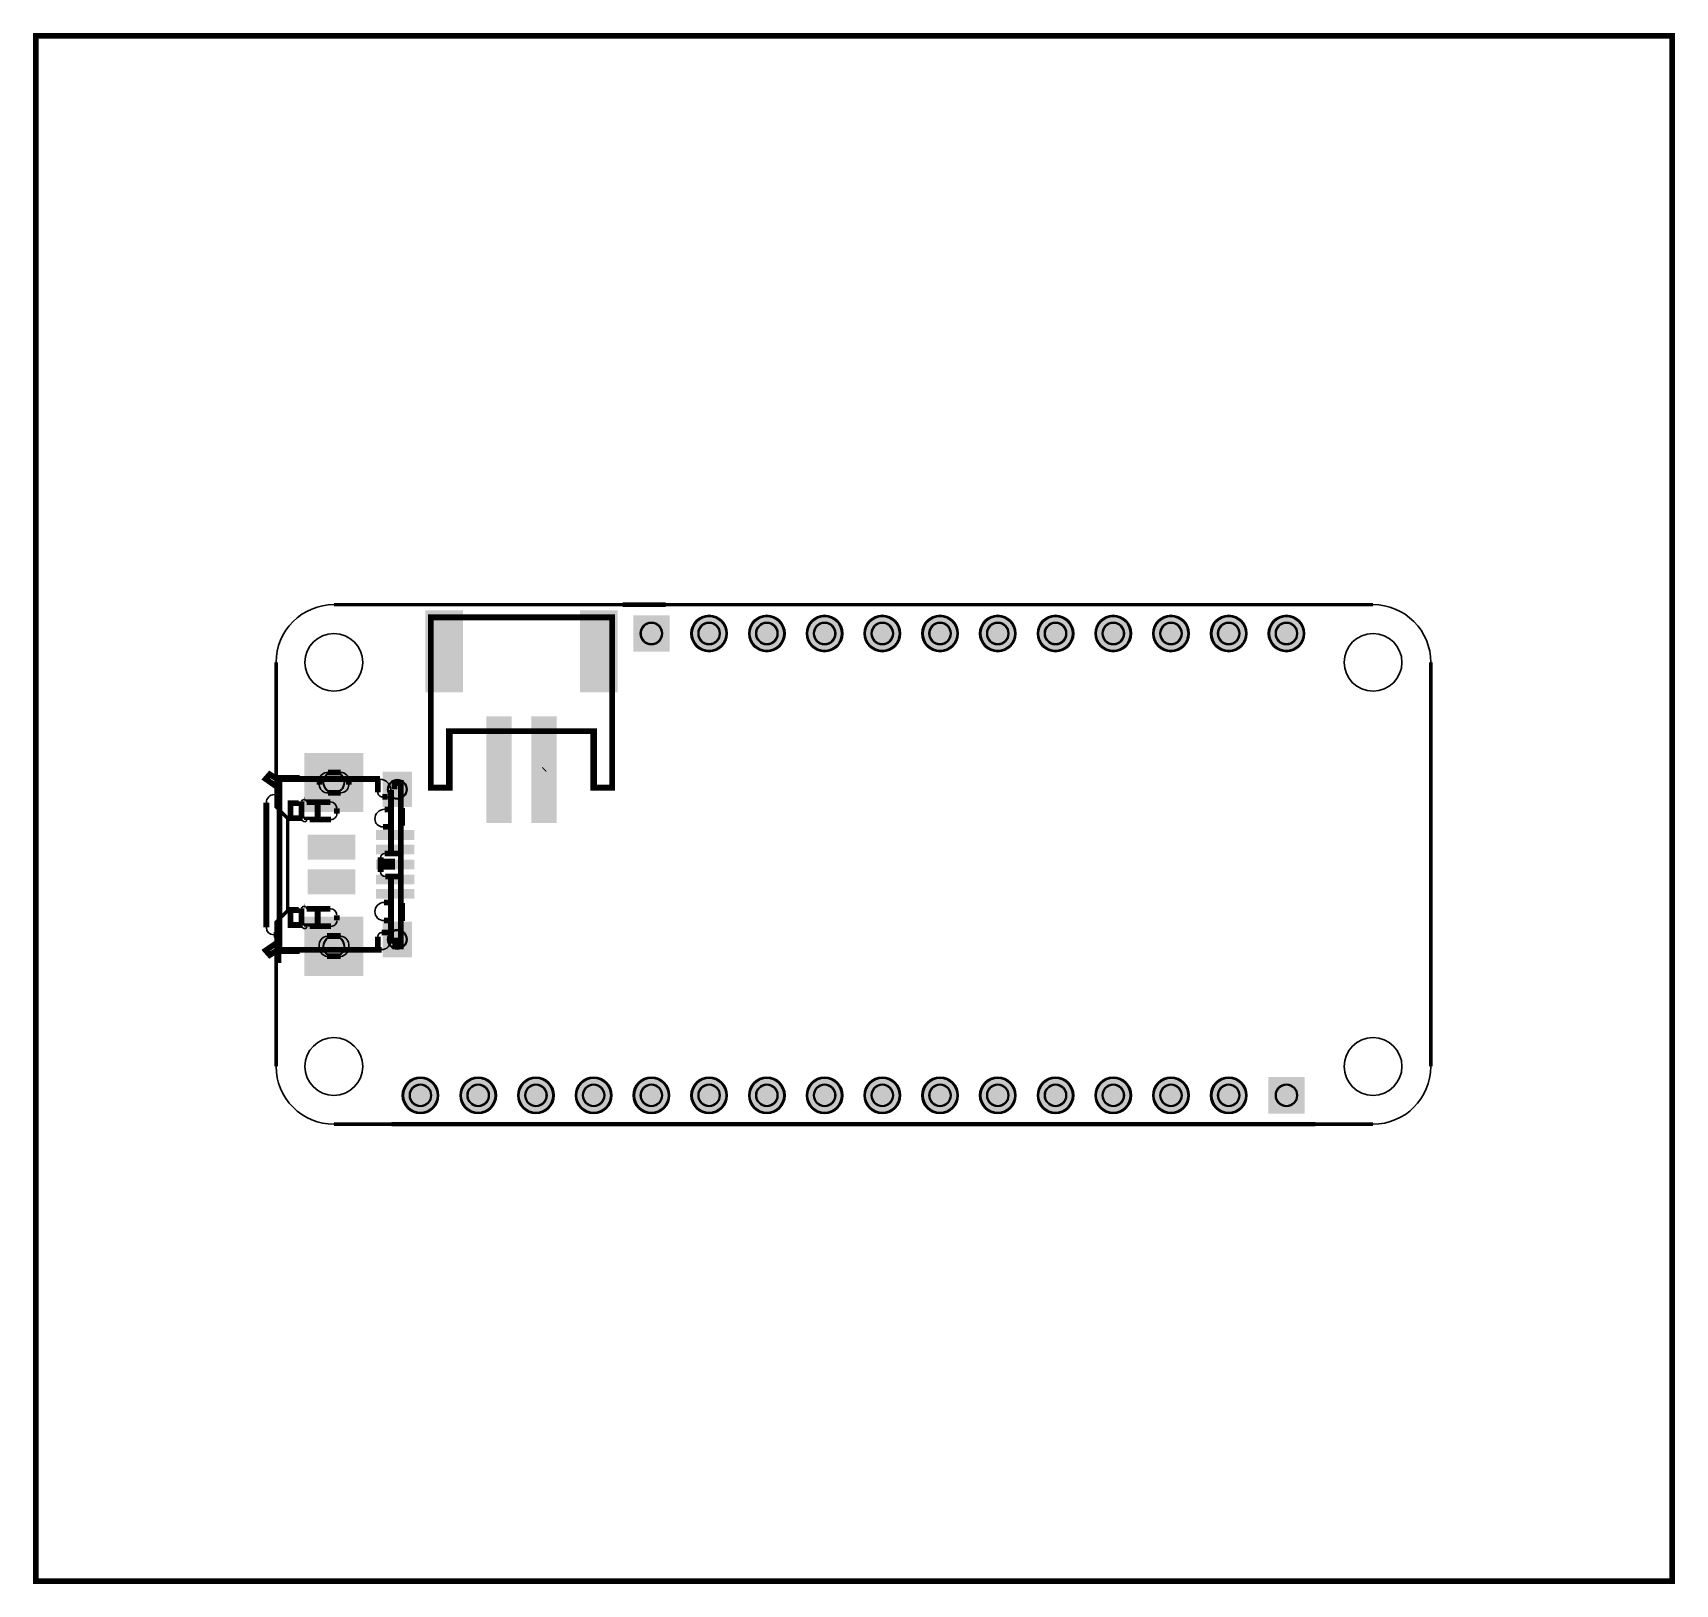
# Model space of a CAD drawing. Header units: millimetres. Extents: x 6.9 to 79.1, y 97.9 to 166.1.
import ezdxf

# ---------------------------------------------------------------- set-up
doc = ezdxf.new("R2010")
doc.units = ezdxf.units.MM
for name, color, linetype, true_color in [('BoardOutLine', 7, 'Continuous', 0xff00ff), ('BottomSolderMaskLayer', 7, 'Continuous', 0xaa00ff), ('Document', 7, 'Continuous', 0xffffff), ('Multi-Layer', 7, 'Continuous', 0xc0c0c0), ('TopLayer', 7, 'Continuous', 0xff0000), ('TopPasteMaskLayer', 7, 'Continuous', 0x808080), ('TopSilkLayer', 7, 'Continuous', 0xffcc00), ('TopSolderMaskLayer', 7, 'Continuous', 0x800080)]:
    doc.layers.add(name, color=color, linetype=linetype, true_color=true_color)

msp = doc.modelspace()

# ---------------------------------------------------------------- hatches: boundary and pattern name
at = {"layer": 'BottomSolderMaskLayer'}
for points in [[(33.286, 140.5), (34.887, 140.5), (34.887, 138.9), (33.286, 138.9)], [(35.826, 139.7, 1), (37.427, 139.7, 1)], [(38.366, 139.7, 1), (39.967, 139.7, 1)], [(40.906, 139.7, 1), (42.507, 139.7, 1)], [(43.446, 139.7, 1), (45.047, 139.7, 1)], [(45.986, 139.7, 1), (47.587, 139.7, 1)], [(48.526, 139.7, 1), (50.127, 139.7, 1)], [(51.066, 139.7, 1), (52.667, 139.7, 1)], [(53.606, 139.7, 1), (55.207, 139.7, 1)], [(56.146, 139.7, 1), (57.747, 139.7, 1)], [(58.686, 139.7, 1), (60.287, 139.7, 1)], [(61.226, 139.7, 1), (62.827, 139.7, 1)], [(18.816, 134.447), (21.417, 134.447), (21.417, 131.846), (18.816, 131.846)], [(22.269, 132.061), (22.269, 133.623), (23.552, 133.623), (23.552, 132.061)], [(18.816, 127.234), (21.417, 127.234), (21.417, 124.633), (18.816, 124.633)], [(23.552, 127.019), (23.552, 125.457), (22.269, 125.457), (22.269, 127.019)], [(23.126, 119.38, 1), (24.727, 119.38, 1)], [(25.666, 119.38, 1), (27.267, 119.38, 1)], [(28.206, 119.38, 1), (29.807, 119.38, 1)], [(30.746, 119.38, 1), (32.347, 119.38, 1)], [(33.286, 119.38, 1), (34.887, 119.38, 1)], [(35.826, 119.38, 1), (37.427, 119.38, 1)], [(38.366, 119.38, 1), (39.967, 119.38, 1)], [(40.906, 119.38, 1), (42.507, 119.38, 1)], [(43.446, 119.38, 1), (45.047, 119.38, 1)], [(45.986, 119.38, 1), (47.587, 119.38, 1)], [(48.526, 119.38, 1), (50.127, 119.38, 1)], [(51.066, 119.38, 1), (52.667, 119.38, 1)], [(53.606, 119.38, 1), (55.207, 119.38, 1)], [(56.146, 119.38, 1), (57.747, 119.38, 1)], [(58.686, 119.38, 1), (60.287, 119.38, 1)], [(62.827, 118.58), (61.226, 118.58), (61.226, 120.18), (62.827, 120.18)]]:
    msp.add_hatch(color=256, dxfattribs=at).paths.add_polyline_path(points)
at = {"layer": 'Multi-Layer'}
for points in [[(33.337, 140.449), (34.836, 140.449), (34.836, 138.951), (33.337, 138.951)], [(35.877, 139.7, 1), (37.376, 139.7, 1)], [(38.417, 139.7, 1), (39.916, 139.7, 1)], [(40.957, 139.7, 1), (42.456, 139.7, 1)], [(43.497, 139.7, 1), (44.996, 139.7, 1)], [(46.037, 139.7, 1), (47.536, 139.7, 1)], [(48.577, 139.7, 1), (50.076, 139.7, 1)], [(51.117, 139.7, 1), (52.616, 139.7, 1)], [(53.657, 139.7, 1), (55.156, 139.7, 1)], [(56.197, 139.7, 1), (57.696, 139.7, 1)], [(58.737, 139.7, 1), (60.236, 139.7, 1)], [(61.277, 139.7, 1), (62.776, 139.7, 1)], [(18.867, 134.396), (21.366, 134.396), (21.366, 131.897), (18.867, 131.897)], [(22.311, 132.122), (22.311, 133.562), (23.51, 133.562), (23.51, 132.122)], [(18.867, 127.183), (21.366, 127.183), (21.366, 124.684), (18.867, 124.684)], [(23.51, 126.958), (23.51, 125.518), (22.311, 125.518), (22.311, 126.958)], [(23.177, 119.38, 1), (24.676, 119.38, 1)], [(25.717, 119.38, 1), (27.216, 119.38, 1)], [(28.257, 119.38, 1), (29.756, 119.38, 1)], [(30.797, 119.38, 1), (32.296, 119.38, 1)], [(33.337, 119.38, 1), (34.836, 119.38, 1)], [(35.877, 119.38, 1), (37.376, 119.38, 1)], [(38.417, 119.38, 1), (39.916, 119.38, 1)], [(40.957, 119.38, 1), (42.456, 119.38, 1)], [(43.497, 119.38, 1), (44.996, 119.38, 1)], [(46.037, 119.38, 1), (47.536, 119.38, 1)], [(48.577, 119.38, 1), (50.076, 119.38, 1)], [(51.117, 119.38, 1), (52.616, 119.38, 1)], [(53.657, 119.38, 1), (55.156, 119.38, 1)], [(56.197, 119.38, 1), (57.696, 119.38, 1)], [(58.737, 119.38, 1), (60.236, 119.38, 1)], [(62.776, 118.631), (61.277, 118.631), (61.277, 120.129), (62.776, 120.129)]]:
    msp.add_hatch(color=256, dxfattribs=at).paths.add_polyline_path(points)
at = {"layer": 'TopLayer'}
for points in [[(24.168, 137.212), (24.168, 140.614), (25.768, 140.614), (25.768, 137.212)], [(30.975, 137.212), (30.975, 140.614), (32.575, 140.614), (32.575, 137.212)], [(26.88, 136.006), (27.881, 136.006), (27.881, 131.407), (26.88, 131.407)], [(28.862, 136.006), (29.862, 136.006), (29.862, 131.407), (28.862, 131.407)], [(19.017, 130.802), (21.014, 130.802), (21.014, 129.802), (19.017, 129.802)], [(23.483, 131.035), (23.483, 130.636), (22.134, 130.636), (22.134, 131.035)], [(23.483, 130.4), (23.483, 130.001), (22.134, 130.001), (22.134, 130.4)], [(23.483, 129.739), (23.483, 129.341), (22.134, 129.341), (22.134, 129.739)], [(19.017, 129.278), (21.014, 129.278), (21.014, 128.278), (19.017, 128.278)], [(23.483, 129.079), (23.483, 128.68), (22.134, 128.68), (22.134, 129.079)], [(23.483, 128.444), (23.483, 128.045), (22.134, 128.045), (22.134, 128.444)]]:
    msp.add_hatch(color=256, dxfattribs=at).paths.add_polyline_path(points)
at = {"layer": 'TopPasteMaskLayer'}
for points in [[(24.168, 137.212), (24.168, 140.614), (25.768, 140.614), (25.768, 137.212)], [(30.975, 137.212), (30.975, 140.614), (32.575, 140.614), (32.575, 137.212)], [(26.88, 136.006), (27.881, 136.006), (27.881, 131.407), (26.88, 131.407)], [(28.862, 136.006), (29.862, 136.006), (29.862, 131.407), (28.862, 131.407)], [(19.017, 130.802), (21.014, 130.802), (21.014, 129.802), (19.017, 129.802)], [(23.483, 131.035), (23.483, 130.636), (22.134, 130.636), (22.134, 131.035)], [(23.483, 130.4), (23.483, 130.001), (22.134, 130.001), (22.134, 130.4)], [(23.483, 129.739), (23.483, 129.341), (22.134, 129.341), (22.134, 129.739)], [(19.017, 129.278), (21.014, 129.278), (21.014, 128.278), (19.017, 128.278)], [(23.483, 129.079), (23.483, 128.68), (22.134, 128.68), (22.134, 129.079)], [(23.483, 128.444), (23.483, 128.045), (22.134, 128.045), (22.134, 128.444)]]:
    msp.add_hatch(color=256, dxfattribs=at).paths.add_polyline_path(points)
at = {"layer": 'TopSolderMaskLayer'}
for points in [[(24.144, 137.104), (24.144, 140.722), (25.792, 140.722), (25.792, 137.104)], [(30.951, 137.104), (30.951, 140.722), (32.599, 140.722), (32.599, 137.104)], [(33.286, 140.5), (34.887, 140.5), (34.887, 138.9), (33.286, 138.9)], [(35.826, 139.7, 1), (37.427, 139.7, 1)], [(38.366, 139.7, 1), (39.967, 139.7, 1)], [(40.906, 139.7, 1), (42.507, 139.7, 1)], [(43.446, 139.7, 1), (45.047, 139.7, 1)], [(45.986, 139.7, 1), (47.587, 139.7, 1)], [(48.526, 139.7, 1), (50.127, 139.7, 1)], [(51.066, 139.7, 1), (52.667, 139.7, 1)], [(53.606, 139.7, 1), (55.207, 139.7, 1)], [(56.146, 139.7, 1), (57.747, 139.7, 1)], [(58.686, 139.7, 1), (60.287, 139.7, 1)], [(61.226, 139.7, 1), (62.827, 139.7, 1)], [(26.83, 136.056), (27.932, 136.056), (27.932, 131.356), (26.83, 131.356)], [(28.811, 136.056), (29.913, 136.056), (29.913, 131.356), (28.811, 131.356)], [(18.816, 134.447), (21.417, 134.447), (21.417, 131.846), (18.816, 131.846)], [(22.269, 132.061), (22.269, 133.623), (23.552, 133.623), (23.552, 132.061)], [(18.966, 130.853), (21.065, 130.853), (21.065, 129.751), (18.966, 129.751)], [(23.655, 131.05), (23.655, 130.621), (21.963, 130.621), (21.963, 131.05)], [(23.655, 130.415), (23.655, 129.986), (21.963, 129.986), (21.963, 130.415)], [(23.655, 129.754), (23.655, 129.326), (21.963, 129.326), (21.963, 129.754)], [(18.966, 129.329), (21.065, 129.329), (21.065, 128.227), (18.966, 128.227)], [(23.655, 129.094), (23.655, 128.665), (21.963, 128.665), (21.963, 129.094)], [(23.655, 128.459), (23.655, 128.03), (21.963, 128.03), (21.963, 128.459)], [(18.816, 127.234), (21.417, 127.234), (21.417, 124.633), (18.816, 124.633)], [(23.552, 127.019), (23.552, 125.457), (22.269, 125.457), (22.269, 127.019)], [(23.126, 119.38, 1), (24.727, 119.38, 1)], [(25.666, 119.38, 1), (27.267, 119.38, 1)], [(28.206, 119.38, 1), (29.807, 119.38, 1)], [(30.746, 119.38, 1), (32.347, 119.38, 1)], [(33.286, 119.38, 1), (34.887, 119.38, 1)], [(35.826, 119.38, 1), (37.427, 119.38, 1)], [(38.366, 119.38, 1), (39.967, 119.38, 1)], [(40.906, 119.38, 1), (42.507, 119.38, 1)], [(43.446, 119.38, 1), (45.047, 119.38, 1)], [(45.986, 119.38, 1), (47.587, 119.38, 1)], [(48.526, 119.38, 1), (50.127, 119.38, 1)], [(51.066, 119.38, 1), (52.667, 119.38, 1)], [(53.606, 119.38, 1), (55.207, 119.38, 1)], [(56.146, 119.38, 1), (57.747, 119.38, 1)], [(58.686, 119.38, 1), (60.287, 119.38, 1)], [(62.827, 118.58), (61.226, 118.58), (61.226, 120.18), (62.827, 120.18)]]:
    msp.add_hatch(color=256, dxfattribs=at).paths.add_polyline_path(points)

# ---------------------------------------------------------------- linework, layer by layer
at = {"layer": 'BoardOutLine', "const_width": 0.254}
msp.add_lwpolyline([(7, 166), (79, 166), (79, 98), (7, 98), (7, 166)], close=True, dxfattribs=at)
for points in [[(19.862, 133.579), (20.421, 133.579)], [(19.481, 133.045), (19.481, 133.248)], [(20.777, 133.248), (20.777, 133.045)], [(20.421, 132.69), (19.862, 132.69)], [(19.812, 126.39), (20.421, 126.39)], [(20.421, 125.501), (19.812, 125.501)]]:
    msp.add_lwpolyline(points, dxfattribs=at)
at = {"layer": 'BoardOutLine'}
for centre, radius, start, end in [((19.846, 133.215), 0.376, 86.17634, 176.17594), ((19.846, 133.065), 0.376, 183.82792, 273.82392), ((20.422, 133.24), 0.35, 359.99786, 90), ((20.422, 133.04), 0.35, 270, 359.99798), ((19.872, 125.989), 0.404, 97.15749, 187.01154), ((19.872, 125.891), 0.404, 172.99203, 262.84207), ((20.371, 125.989), 0.404, 352.98846, 82.84251), ((20.371, 125.891), 0.404, 277.15793, 7.00797)]:
    msp.add_arc(centre, radius, start, end, dxfattribs=at)
at = {"layer": 'BottomSolderMaskLayer'}
for centre, radius in [((34.086, 139.7), 0.488), ((36.626, 139.7), 0.8), ((36.626, 139.7), 0.488), ((39.166, 139.7), 0.8), ((39.166, 139.7), 0.488), ((41.706, 139.7), 0.8), ((41.706, 139.7), 0.488), ((44.246, 139.7), 0.8), ((44.246, 139.7), 0.488), ((46.786, 139.7), 0.8), ((46.786, 139.7), 0.488), ((49.326, 139.7), 0.8), ((49.326, 139.7), 0.488), ((51.866, 139.7), 0.8), ((51.866, 139.7), 0.488), ((54.406, 139.7), 0.8), ((54.406, 139.7), 0.488), ((56.946, 139.7), 0.8), ((56.946, 139.7), 0.488), ((59.486, 139.7), 0.8), ((59.486, 139.7), 0.488), ((62.026, 139.7), 0.8), ((62.026, 139.7), 0.488), ((20.116, 133.147), 0.468), ((22.91, 132.842), 0.427), ((22.91, 126.238), 0.427), ((20.116, 125.933), 0.468), ((23.926, 119.38), 0.8), ((26.466, 119.38), 0.8), ((29.006, 119.38), 0.8), ((31.546, 119.38), 0.8), ((34.086, 119.38), 0.8), ((36.626, 119.38), 0.8), ((39.166, 119.38), 0.8), ((41.706, 119.38), 0.8), ((44.246, 119.38), 0.8), ((46.786, 119.38), 0.8), ((49.326, 119.38), 0.8), ((51.866, 119.38), 0.8), ((54.406, 119.38), 0.8), ((56.946, 119.38), 0.8), ((59.486, 119.38), 0.8), ((23.926, 119.38), 0.488), ((26.466, 119.38), 0.488), ((29.006, 119.38), 0.488), ((31.546, 119.38), 0.488), ((34.086, 119.38), 0.488), ((36.626, 119.38), 0.488), ((39.166, 119.38), 0.488), ((41.706, 119.38), 0.488), ((44.246, 119.38), 0.488), ((46.786, 119.38), 0.488), ((49.326, 119.38), 0.488), ((51.866, 119.38), 0.488), ((54.406, 119.38), 0.488), ((56.946, 119.38), 0.488), ((59.486, 119.38), 0.488), ((62.026, 119.38), 0.488)]:
    msp.add_circle(centre, radius, dxfattribs=at)
at = {"layer": 'Document', "const_width": 0.254}
msp.add_lwpolyline([(25.171, 132.918), (24.384, 132.918), (24.384, 140.411), (32.359, 140.411), (32.359, 132.918), (31.572, 132.918), (31.572, 135.407), (25.171, 135.407), (25.171, 132.918)], close=True, dxfattribs=at)
for points in [[(17.729, 132.994), (17.551, 132.994), (17.119, 133.299), (17.297, 133.502), (17.729, 133.223)], [(22.148, 133.299), (17.729, 133.299), (17.729, 133.223), (17.729, 132.994), (17.729, 132.613), (17.729, 126.441)], [(22.047, 133.274), (22.047, 132.715)], [(22.656, 132.969), (22.783, 132.969), (22.783, 133.121), (23.063, 133.121), (23.063, 130.023), (23.063, 129.007), (23.063, 125.933), (22.809, 125.933), (22.809, 126.187), (22.631, 126.187), (22.631, 126.619), (22.631, 127.076), (22.631, 127.864), (22.631, 129.007), (22.377, 129.007)], [(17.145, 132.258), (17.145, 126.771)], [(17.729, 132.613), (17.5, 132.613)], [(18.694, 131.572), (18.211, 131.572), (18.211, 132.232), (18.694, 132.232), (18.694, 132.309)], [(18.694, 132.232), (18.694, 131.547)], [(18.796, 132.385), (18.821, 132.385)], [(18.923, 132.283), (19.405, 132.283), (19.964, 132.283)], [(19.405, 132.283), (19.405, 131.547)], [(22.25, 132.512), (22.479, 132.512)], [(22.352, 130.023), (22.631, 130.023), (22.631, 131.191), (22.631, 132.029), (22.631, 132.359), (22.631, 132.817)], [(19.989, 131.521), (18.923, 131.521), (18.923, 131.496)], [(20.243, 132.004), (20.243, 131.775)], [(22.555, 131.953), (22.352, 131.953)], [(22.275, 131.191), (22.631, 131.191)], [(22.631, 130.023), (23.063, 130.023)], [(22.174, 129.21), (22.174, 129.845)], [(22.199, 129.667), (22.682, 129.667), (22.682, 129.438), (22.199, 129.438)], [(23.063, 129.007), (22.631, 129.007)], [(22.631, 127.864), (22.326, 127.864)], [(18.694, 126.873), (18.211, 126.873), (18.211, 127.533), (18.694, 127.533), (18.694, 127.61)], [(18.694, 127.533), (18.694, 126.848)], [(18.796, 127.686), (18.821, 127.686)], [(18.923, 127.584), (19.405, 127.584), (19.964, 127.584)], [(19.405, 127.584), (19.405, 126.848)], [(20.243, 127.305), (20.243, 127.076)], [(22.326, 127.076), (22.631, 127.076)], [(17.475, 126.441), (17.729, 126.441), (17.729, 125.832), (17.297, 125.552), (17.119, 125.755), (17.526, 126.035), (17.678, 126.035), (17.678, 125.197)], [(19.989, 126.822), (18.923, 126.822), (18.923, 126.797)], [(22.047, 126.365), (22.047, 125.806)], [(22.555, 126.543), (22.225, 126.543)], [(17.729, 125.832), (17.729, 125.781), (22.225, 125.781)]]:
    msp.add_lwpolyline(points, dxfattribs=at)
at = {"layer": 'Document'}
for centre, radius, start, end in [((22.146, 132.814), 0.475, 0.11026, 90), ((17.497, 132.265), 0.35, 89.91471, 179.9273), ((18.784, 132.302), 0.0889, 82.66332, 170.60491), ((18.822, 132.291), 0.0991, 359.50986, 90.78076), ((19.971, 132.015), 0.275, 359.9985, 89.85844), ((22.247, 132.715), 0.201, 180.00714, 270.11604), ((22.471, 132.364), 0.15, 0.2377, 90), ((18.847, 131.565), 0.15, 179.83019, 270), ((19.997, 131.764), 0.249, 270, 0.26309), ((22.347, 131.542), 0.424, 90, 180.34309), ((22.272, 131.541), 0.35, 180.33036, 270), ((22.546, 132.041), 0.075, 270, 358.97638), ((18.846, 131.49), 0.075, 270, 0.91689), ((22.347, 129.84), 0.175, 90, 180), ((22.372, 129.215), 0.201, 180, 270), ((18.785, 127.603), 0.0889, 82.9077, 172.22949), ((18.822, 127.592), 0.0991, 358.52516, 90.79764), ((19.971, 127.314), 0.275, 0.14139, 89.85861), ((22.321, 127.466), 0.399, 90, 180.19707), ((22.321, 127.464), 0.399, 179.84672, 270), ((17.472, 126.765), 0.325, 180.21158, 270), ((18.846, 126.865), 0.15, 179.95144, 270), ((18.846, 126.79), 0.075, 270, 0.00485), ((19.997, 127.063), 0.249, 270, 0.3391), ((22.222, 126.365), 0.175, 90, 180.00836), ((22.546, 126.615), 0.075, 270, 359.7914), ((22.223, 126.19), 0.399, 270, 0)]:
    msp.add_arc(centre, radius, start, end, dxfattribs=at)
at = {"layer": 'Multi-Layer'}
for centre, radius in [((36.626, 139.7), 0.749), ((39.166, 139.7), 0.749), ((41.706, 139.7), 0.749), ((44.246, 139.7), 0.749), ((46.786, 139.7), 0.749), ((49.326, 139.7), 0.749), ((51.866, 139.7), 0.749), ((54.406, 139.7), 0.749), ((56.946, 139.7), 0.749), ((59.486, 139.7), 0.749), ((62.026, 139.7), 0.749), ((20.116, 138.43), 1.27), ((34.086, 139.7), 0.457), ((36.626, 139.7), 0.457), ((39.166, 139.7), 0.457), ((41.706, 139.7), 0.457), ((44.246, 139.7), 0.457), ((46.786, 139.7), 0.457), ((49.326, 139.7), 0.457), ((51.866, 139.7), 0.457), ((54.406, 139.7), 0.457), ((56.946, 139.7), 0.457), ((59.486, 139.7), 0.457), ((62.026, 139.7), 0.457), ((65.836, 138.43), 1.27), ((20.116, 133.147), 0.45), ((22.91, 132.842), 0.399), ((22.91, 126.238), 0.399), ((20.116, 125.933), 0.45), ((20.116, 120.65), 1.27), ((65.836, 120.65), 1.27), ((23.926, 119.38), 0.749), ((26.466, 119.38), 0.749), ((29.006, 119.38), 0.749), ((31.546, 119.38), 0.749), ((34.086, 119.38), 0.749), ((36.626, 119.38), 0.749), ((39.166, 119.38), 0.749), ((41.706, 119.38), 0.749), ((44.246, 119.38), 0.749), ((46.786, 119.38), 0.749), ((49.326, 119.38), 0.749), ((51.866, 119.38), 0.749), ((54.406, 119.38), 0.749), ((56.946, 119.38), 0.749), ((59.486, 119.38), 0.749), ((23.926, 119.38), 0.457), ((26.466, 119.38), 0.457), ((29.006, 119.38), 0.457), ((31.546, 119.38), 0.457), ((34.086, 119.38), 0.457), ((36.626, 119.38), 0.457), ((39.166, 119.38), 0.457), ((41.706, 119.38), 0.457), ((44.246, 119.38), 0.457), ((46.786, 119.38), 0.457), ((49.326, 119.38), 0.457), ((51.866, 119.38), 0.457), ((54.406, 119.38), 0.457), ((56.946, 119.38), 0.457), ((59.486, 119.38), 0.457), ((62.026, 119.38), 0.457)]:
    msp.add_circle(centre, radius, dxfattribs=at)
at = {"layer": 'TopLayer', "const_width": 0.254}
msp.add_lwpolyline([(29.362, 133.706), (29.387, 133.731)], dxfattribs=at)
at = {"layer": 'TopSilkLayer'}
for points, const_width in [([(65.836, 140.97), (20.116, 140.97)], 0.152), ([(32.816, 140.97), (34.721, 140.97)], 0.201), ([(26.111, 140.411), (30.632, 140.411)], 0.254), ([(17.576, 138.43), (17.576, 132.08), (18.084, 131.572), (18.084, 127.508), (17.576, 127), (17.576, 120.65)], 0.152), ([(68.376, 120.65), (68.376, 138.43)], 0.152), ([(26.619, 135.407), (25.222, 135.407), (25.222, 132.918), (24.384, 132.918), (24.384, 136.906)], 0.254), ([(32.359, 136.906), (32.359, 132.918), (31.521, 132.918), (31.521, 135.407), (30.124, 135.407)], 0.254), ([(18.618, 133.35), (17.729, 133.35), (17.729, 125.73), (18.618, 125.73)], 0.254), ([(23.114, 132.029), (23.114, 131.242)], 0.254), ([(23.114, 127.838), (23.114, 127.051)], 0.254), ([(20.116, 118.11), (65.836, 118.11)], 0.152), ([(61.391, 118.11), (22.656, 118.11)], 0.201), ([(63.296, 118.11), (61.391, 118.11)], 0.201)]:
    msp.add_lwpolyline(points, dxfattribs=dict(at, const_width=const_width))
for centre, start, end in [((20.116, 138.43), 90, 180.00011), ((65.836, 138.43), 359.99989, 90), ((20.116, 120.65), 179.99989, 270), ((65.836, 120.65), 270, 0)]:
    msp.add_arc(centre, 2.54, start, end, dxfattribs=at)
at = {"layer": 'TopSolderMaskLayer'}
for centre, radius in [((34.086, 139.7), 0.488), ((36.626, 139.7), 0.8), ((36.626, 139.7), 0.488), ((39.166, 139.7), 0.8), ((39.166, 139.7), 0.488), ((41.706, 139.7), 0.8), ((41.706, 139.7), 0.488), ((44.246, 139.7), 0.8), ((44.246, 139.7), 0.488), ((46.786, 139.7), 0.8), ((46.786, 139.7), 0.488), ((49.326, 139.7), 0.8), ((49.326, 139.7), 0.488), ((51.866, 139.7), 0.8), ((51.866, 139.7), 0.488), ((54.406, 139.7), 0.8), ((54.406, 139.7), 0.488), ((56.946, 139.7), 0.8), ((56.946, 139.7), 0.488), ((59.486, 139.7), 0.8), ((59.486, 139.7), 0.488), ((62.026, 139.7), 0.8), ((62.026, 139.7), 0.488), ((20.116, 133.147), 0.468), ((22.91, 132.842), 0.427), ((22.91, 126.238), 0.427), ((20.116, 125.933), 0.468), ((23.926, 119.38), 0.8), ((26.466, 119.38), 0.8), ((29.006, 119.38), 0.8), ((31.546, 119.38), 0.8), ((34.086, 119.38), 0.8), ((36.626, 119.38), 0.8), ((39.166, 119.38), 0.8), ((41.706, 119.38), 0.8), ((44.246, 119.38), 0.8), ((46.786, 119.38), 0.8), ((49.326, 119.38), 0.8), ((51.866, 119.38), 0.8), ((54.406, 119.38), 0.8), ((56.946, 119.38), 0.8), ((59.486, 119.38), 0.8), ((23.926, 119.38), 0.488), ((26.466, 119.38), 0.488), ((29.006, 119.38), 0.488), ((31.546, 119.38), 0.488), ((34.086, 119.38), 0.488), ((36.626, 119.38), 0.488), ((39.166, 119.38), 0.488), ((41.706, 119.38), 0.488), ((44.246, 119.38), 0.488), ((46.786, 119.38), 0.488), ((49.326, 119.38), 0.488), ((51.866, 119.38), 0.488), ((54.406, 119.38), 0.488), ((56.946, 119.38), 0.488), ((59.486, 119.38), 0.488), ((62.026, 119.38), 0.488)]:
    msp.add_circle(centre, radius, dxfattribs=at)

doc.saveas('drawing.dxf')
